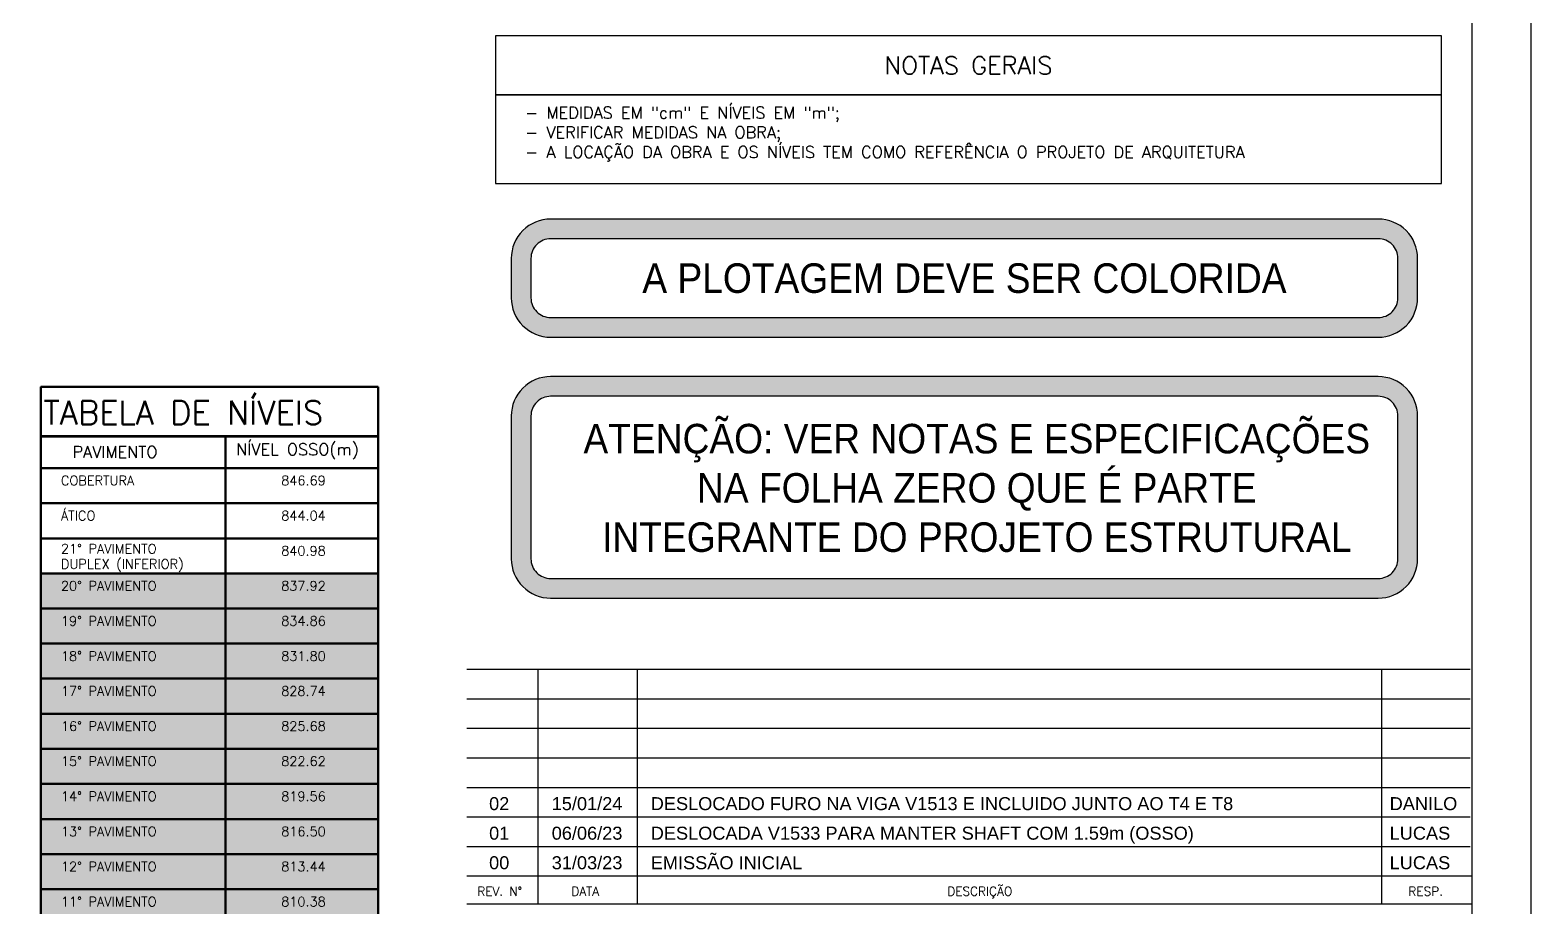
# Model space of a CAD drawing. Header units: millimetres. Extents: x -2368 to 4502, y -1988 to 2217.
# Drawn here: x 3232 to 4502, y -1261 to -519 of the extents above; entities that cross this region are included whole.
import ezdxf
from ezdxf.enums import TextEntityAlignment as Align

# ---------------------------------------------------------------- set-up
doc = ezdxf.new("R2010")
doc.units = ezdxf.units.MM
doc.header["$LTSCALE"] = 50
for name, color, linetype in [('CARIMBO', 7, 'Continuous'), ('F-AUX', 2, 'Continuous'), ('F-AUX-RED', 1, 'Continuous'), ('F-DET_LINHA', 1, 'Continuous'), ('F-DET_TEXTO', 3, 'Continuous'), ('F-HACHURA-DET', 1, 'Continuous'), ('F-MARGEM', 1, 'Continuous'), ('F-TEXTO', 6, 'Continuous'), ('F-TEXTO-CYAN', 4, 'Continuous')]:
    doc.layers.add(name, color=color, linetype=linetype)
doc.layers.add('TERRENO', color=3, linetype='Continuous', lineweight=30)
doc.styles.add('100-RL-R080', font='arial.ttf', dxfattribs={"width": 0.9, "height": 20})
doc.styles.add('8718-AE-BARR-FORM-R09$0$ROMANS', font='romans.shx', dxfattribs={"oblique": 20})
doc.styles.add('AR-REF', font='arial.ttf')
doc.styles.add('CP-TEXTO', font='romans.shx')
doc.styles.add('ROMANS', font='romans.shx')
doc.styles.add('STYLE3', font='romans.shx')

# ---------------------------------------------------------------- blocks, each defined once
blk = doc.blocks.new('A$C037E4E7A')
h = blk.add_hatch(color=253)
h.dxf.hatch_style = 1
h.paths.add_polyline_path([(285.3, 928.1), (0, 928.1), (0, 512.5), (285.3, 512.5)])
at = {"layer": 'F-AUX-RED', "lineweight": 50}
for p, q in [((285.3, 1086), (285.3, 0)), ((156.2, 1044.3), (156.2, 0)), ((0, 1017.2), (285.3, 1017.2)), ((0, 987.5), (285.3, 987.5)), ((0, 957.8), (285.3, 957.8)), ((0, 928.1), (285.3, 928.1)), ((0, 898.4), (285.3, 898.4)), ((0, 868.8), (285.3, 868.8)), ((0, 839.1), (285.3, 839.1)), ((0, 809.4), (285.3, 809.4)), ((0, 779.7), (285.3, 779.7)), ((0, 750), (285.3, 750)), ((0, 720.3), (285.3, 720.3)), ((0, 690.6), (285.3, 690.6)), ((0, 660.9), (285.3, 660.9)), ((0, 631.3), (285.3, 631.3)), ((0, 601.6), (285.3, 601.6)), ((0, 571.9), (285.3, 571.9)), ((0, 542.2), (285.3, 542.2)), ((0, 512.5), (285.3, 512.5)), ((0, 482.8), (285.3, 482.8)), ((0, 425), (285.3, 425)), ((0, 379.7), (285.3, 379.7)), ((0, 334.4), (285.3, 334.4)), ((0, 289.1), (285.3, 289.1)), ((0, 243.7), (285.3, 243.7)), ((0, 195.3), (285.3, 195.3)), ((0, 146.9), (285.3, 146.9)), ((0, 98.4), (285.3, 98.4)), ((0, 65.6), (285.3, 65.6)), ((0, 32.8), (285.3, 32.8)), ((0, 0), (285.3, 0))]:
    blk.add_line(p, q, dxfattribs=at)
at = {"layer": 'F-AUX-RED', "lineweight": 70}
blk.add_line((0, 1044.3), (285.3, 1044.3), dxfattribs=at)
at = {"layer": 'F-AUX-RED', "lineweight": 50}
blk.add_lwpolyline([(285.3, 0), (0, 0), (0, 1086), (285.3, 1086)], dxfattribs=at)
at = {"layer": 'F-AUX', "color": 4, "lineweight": 20, "insert": (2.2, 1074.2), "char_height": 20, "width": 545.423, "attachment_point": 1, "style": 'ROMANS'}
blk.add_mtext('TABELA DE NÍVEIS ', dxfattribs=at)
at = {"layer": 'F-AUX', "color": 4, "char_height": 10, "attachment_point": 1, "style": 'ROMANS'}
for s, insert, width in [('NÍVEL OSSO(m)', (165.1, 1038.1), 127.869), ('PAVIMENTO', (26.6, 1035.9), 124.262)]:
    blk.add_mtext(s, dxfattribs=dict(at, insert=insert, width=width))
at = {"layer": 'F-AUX', "char_height": 8, "attachment_point": 1, "style": 'ROMANS'}
for s, insert, width in [('COBERTURA', (16.9, 1010.7), 88.586), ('846.69', (203.2, 1010.7), 44.093), ('ÁTICO', (16.9, 981), 43.291), ('844.04', (203.2, 981), 44.093), ('21° PAVIMENTO', (16.9, 953), 110.633), ('DUPLEX (INFERIOR)', (16.9, 940.1), 139.329), ('840.98', (203.2, 951.3), 44.093), ('20° PAVIMENTO', (16.9, 921.6), 110.633), ('837.92', (203.2, 921.6), 44.093), ('19° PAVIMENTO', (16.9, 891.9), 110.633), ('834.86', (203.2, 891.9), 44.093), ('18° PAVIMENTO', (16.9, 862.2), 110.633), ('831.80', (203.2, 862.2), 44.093), ('17° PAVIMENTO', (16.9, 832.6), 110.633), ('828.74', (203.2, 832.6), 44.093), ('16° PAVIMENTO', (16.9, 802.9), 110.633), ('825.68', (203.2, 802.9), 44.093), ('15° PAVIMENTO', (16.9, 773.2), 110.633), ('822.62', (203.2, 773.2), 44.093), ('14° PAVIMENTO', (16.9, 743.5), 110.633), ('819.56', (203.2, 743.5), 44.093), ('13° PAVIMENTO', (16.9, 713.8), 110.633), ('816.50', (203.2, 713.8), 44.093), ('12° PAVIMENTO', (16.9, 684.1), 110.633), ('813.44', (203.2, 684.1), 44.093), ('11° PAVIMENTO', (16.9, 654.4), 110.633), ('810.38', (203.2, 654.4), 44.093), ('10° PAVIMENTO', (16.9, 624.7), 110.633), ('807.32', (203.2, 624.7), 44.093), ('9° PAVIMENTO', (16.9, 595.1), 102.616), ('804.26', (203.2, 595.1), 44.093), ('8° PAVIMENTO', (16.9, 565.4), 102.616), ('801.20', (203.2, 565.4), 44.093), ('7° PAVIMENTO', (16.9, 535.7), 102.616), ('798.14', (203.2, 535.7), 44.093), ('6° PAVIMENTO', (16.9, 506), 102.616), ('795.08', (203.2, 506), 44.093), ('791.50 (LAZER)', (163.8, 477.9), 196.167), ('5° PAVIMENTO', (16.9, 460.7), 102.616), ('790.58 (LJ. TÉCNICA)', (172.7, 454.9), 92.185), ('4° PAVIMENTO', (16.9, 418.5), 102.616), ('787.16', (203.2, 410), 44.093), ('3° PAVIMENTO', (16.9, 373.2), 102.616), ('783.74', (203.2, 364.1), 44.093), ('2° PAVIMENTO', (16.9, 327.9), 102.616), ('780.32', (203.2, 318), 44.093), ('1° PAVIMENTO', (16.9, 282.6), 102.616), ('776.90 ', (203.2, 272.7), 48.101), ('TÉRREO ', (13.8, 231), 62.932), ('(NÍVEL ACESSO)', (13.8, 213.8), 114.24), ('773.50', (203.2, 214.9), 44.093), ('1º SUBSOLO', (13.8, 182.6), 85.781), ('770.44 (ACADEMIA )', (159.9, 186.2), 177.647), ('768.64 (LOBBY NR)', (162.5, 165.4), 129.473), ('2º SUBSOLO', (13.8, 134.1), 85.781), ('767.20 (RECEPÇÃO)', (164.8, 134.1), 137.089), ('765.04 (LOJA )', (181.3, 116.9), 97.405), ('3° SUBSOLO - ESTAC.', (13.8, 85.7), 151.92), ('761.44', (203.2, 85.7), 44.093), ('4° SUBSOLO - ESTAC.', (13.8, 52.9), 151.92), ('758.38', (203.2, 52.9), 44.093), ('5° SUBSOLO - ESTAC', (13.8, 20.1), 147.911), ('755.32', (203.2, 20.1), 44.093)]:
    blk.add_mtext(s, dxfattribs=dict(at, insert=insert, width=width))
blk = doc.blocks.new('A0-1L')
at = {"layer": 'F-MARGEM', "color": 2}
blk.add_line((137.4, 84.1), (137.4, 0), dxfattribs=at)
blk.add_lwpolyline([(0, 84.1), (137.4, 84.1), (137.4, 0), (0, 0)], close=True, dxfattribs=at)
at = {"layer": 'F-MARGEM', "color": 7}
blk.add_lwpolyline([(2.5, 83.1), (136.4, 83.1), (136.4, 1), (2.5, 1)], close=True, dxfattribs=at)

msp = doc.modelspace()

# ---------------------------------------------------------------- hatches: boundary and pattern name
at = {"layer": 'F-HACHURA-DET'}
h = msp.add_hatch(color=253, dxfattribs=at)
h.paths.add_polyline_path([(3639.2, -712.24), (3639.2, -745.58, 0.4142136), (3672.53, -778.91), (4372.53, -778.91, 0.4142136), (4405.86, -745.58), (4405.86, -712.24, 0.4142136), (4372.53, -678.91), (3672.53, -678.91, 0.4142136)])
h.paths.add_polyline_path([(3655.86, -712.24), (3655.86, -745.58, 0.4142136), (3672.53, -762.24), (4372.53, -762.24, 0.4142136), (4389.2, -745.58), (4389.2, -712.24, 0.4142136), (4372.53, -695.58), (3672.53, -695.58, 0.4142136)], flags=16)
h.paths.add_polyline_path([(3740.23, -699.7), (3740.23, -759.94), (4305.88, -759.94), (4305.88, -699.7)], flags=8)
h = msp.add_hatch(color=253, dxfattribs=at)
h.paths.add_polyline_path([(3639.2, -966.41, 0.4142136), (3672.53, -999.74), (4372.53, -999.74, 0.4142136), (4405.86, -966.41), (4405.86, -845.58, 0.4142136), (4372.53, -812.24), (3672.53, -812.24, 0.4142136), (3639.2, -845.58)])
h.paths.add_polyline_path([(3655.86, -845.58, -0.4142136), (3672.53, -828.91), (4372.53, -828.91, -0.4142136), (4389.2, -845.58), (4389.2, -966.41, -0.4142136), (4372.53, -983.07), (3672.53, -983.07, -0.4142136), (3655.86, -966.41)], flags=16)
h.paths.add_polyline_path([(3694.76, -980.31), (4372.76, -980.31), (4372.76, -838.7), (3694.76, -838.7)], flags=8)

# ---------------------------------------------------------------- linework, layer by layer
at = {"layer": 'CARIMBO', "color": 1}
for p, q in [((4450.22, -1060.1), (3601.72, -1060.1)), ((3661.67, -1060.1), (3661.67, -1258.6)), ((3745.6, -1060.1), (3745.6, -1258.6)), ((4375.28, -1060.1), (4375.28, -1258.6)), ((4450.22, -1085.1), (3601.72, -1085.1)), ((4450.22, -1110.1), (3601.72, -1110.1)), ((4450.22, -1135.1), (3601.72, -1135.1)), ((4450.22, -1160.1), (3601.72, -1160.1)), ((4450.22, -1185.1), (3601.72, -1185.1)), ((4450.22, -1210.1), (3601.72, -1210.1))]:
    msp.add_line(p, q, dxfattribs=at)
at = {"layer": 'CARIMBO', "color": 6}
for p, q in [((4451.72, -1235.1), (3601.72, -1235.1)), ((4451.72, -1235.1), (3601.72, -1235.1)), ((4451.72, -1258.6), (3601.72, -1258.6))]:
    msp.add_line(p, q, dxfattribs=at)
at = {"layer": 'F-DET_LINHA'}
for p, q in [((3625.97, -573.91), (4425.97, -573.91)), ((3625.97, -648.91), (4425.97, -648.91))]:
    msp.add_line(p, q, dxfattribs=at)
for points in [[(3625.97, -573.91), (4425.97, -573.91), (4425.97, -523.91), (3625.97, -523.91)], [(3625.97, -648.91), (4425.97, -648.91), (4425.97, -573.91), (3625.97, -573.91)]]:
    msp.add_lwpolyline(points, close=True, dxfattribs=at)
for points in [[(3672.53, -778.91), (4372.53, -778.91, 0.4142136), (4405.86, -745.58), (4405.86, -712.24, 0.4142136), (4372.53, -678.91), (3672.53, -678.91, 0.4142136), (3639.2, -712.24), (3639.2, -745.58, 0.4142136)], [(3672.53, -762.24), (4372.53, -762.24, 0.4142136), (4389.2, -745.58), (4389.2, -712.24, 0.4142136), (4372.53, -695.58), (3672.53, -695.58, 0.4142136), (3655.86, -712.24), (3655.86, -745.58, 0.4142136)], [(3672.53, -999.74), (4372.53, -999.74, 0.4142136), (4405.86, -966.41), (4405.86, -845.58, 0.4142136), (4372.53, -812.24), (3672.53, -812.24, 0.4142136), (3639.2, -845.58), (3639.2, -966.41, 0.4142136)], [(3672.53, -983.07), (4372.53, -983.07, 0.4142136), (4389.2, -966.41), (4389.2, -845.58, 0.4142136), (4372.53, -828.91), (3672.53, -828.91, 0.4142136), (3655.86, -845.58), (3655.86, -966.41, 0.4142136)]]:
    msp.add_lwpolyline(points, format="xyb", close=True, dxfattribs=at)

# ---------------------------------------------------------------- block references
msp.add_blockref('A$C037E4E7A', (3241.42, -1906.94))
at = {"layer": 'F-MARGEM', "xscale": 50, "yscale": 50, "zscale": 50}
msp.add_blockref('A0-1L', (-2368.28, -1987.99), dxfattribs=at)

# ---------------------------------------------------------------- texts
at = {"layer": 'CARIMBO', "color": 2, "style": 'STYLE3'}
for s, p in [('REV. N°', (3610.53, -1251.54)), ('DATA', (3690.05, -1251.54)), ('DESCRIÇÃO', (4008.02, -1251.54)), ('RESP.', (4398.04, -1251.54))]:
    msp.add_text(s, height=7.5, dxfattribs=at).set_placement(p)
at = {"layer": 'CARIMBO', "color": 3, "style": 'AR-REF'}
for tag, p in [('02', (3620.47, -1179.11)), ('15/01/24', (3673.43, -1179.11)), ('DANILO', (4382.18, -1179.11)), ('01', (3620.47, -1204.11)), ('06/06/23', (3673.43, -1204.11)), ('LUCAS', (4382.18, -1204.11)), ('00', (3620.47, -1229.11)), ('31/03/23', (3673.43, -1229.11)), ('LUCAS', (4382.18, -1229.11))]:
    msp.add_attdef(tag, p, '', height=11, dxfattribs=at)
at = {"layer": 'F-DET_TEXTO', "color": 4, "style": '8718-AE-BARR-FORM-R09$0$ROMANS'}
msp.add_text('NOTAS GERAIS', height=15, dxfattribs=at).set_placement((4025.97, -548.91), align=Align.MIDDLE_CENTER)
at = {"layer": 'F-TEXTO', "color": 3, "insert": (3650.97, -583.91), "char_height": 10, "width": 840.8007, "attachment_point": 1, "style": 'CP-TEXTO'}
msp.add_mtext('- MEDIDAS EM "cm" E NÍVEIS EM "m";\\P- VERIFICAR MEDIDAS NA OBRA;\\P- A LOCAÇÃO DA OBRA E OS NÍVEIS TEM COMO REFERÊNCIA O PROJETO DE ARQUITETURA', dxfattribs=at)
at = {"layer": 'F-TEXTO-CYAN', "style": '100-RL-R080', "width": 0.9}
msp.add_text('A PLOTAGEM DEVE SER COLORIDA', height=25, dxfattribs=at).set_placement((4022.53, -728.91), align=Align.MIDDLE_CENTER)
at = {"layer": 'F-TEXTO-CYAN', "insert": (4032.96, -906.59), "char_height": 25, "attachment_point": 5, "style": '100-RL-R080'}
msp.add_mtext_dynamic_manual_height_columns('ATENÇÃO: VER NOTAS E ESPECIFICAÇÕES NA FOLHA ZERO QUE É PARTE INTEGRANTE DO PROJETO ESTRUTURAL', width=668.0955, gutter_width=12.5, heights=[0], dxfattribs=at)
at = {"layer": 'TERRENO', "linetype": 'ByBlock', "style": 'AR-REF'}
for s, p in [('DESLOCADO FURO NA VIGA V1513 E INCLUIDO JUNTO AO T4 E T8', (3757.19, -1179.11)), ('DESLOCADA V1533 PARA MANTER SHAFT COM 1.59m (OSSO)', (3757.19, -1204.11)), ('EMISSÃO INICIAL', (3757.19, -1229.11))]:
    msp.add_text(s, height=11, dxfattribs=at).set_placement(p)

doc.saveas('drawing.dxf')
